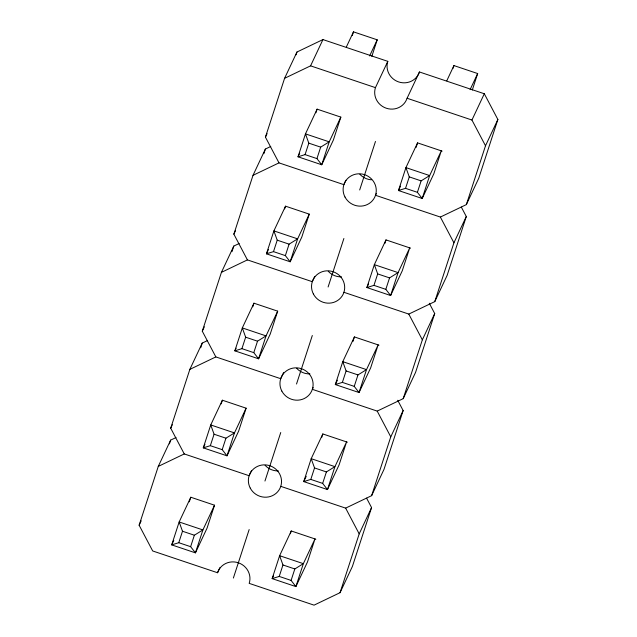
<?xml version="1.0" encoding="UTF-8"?>
<svg xmlns="http://www.w3.org/2000/svg" width="637" height="637" viewBox="0 0 637 637"><rect width="100%" height="100%" fill="white"/><g stroke="black" fill="none" stroke-linecap="round" stroke-linejoin="round"><path stroke-width="0.96" d="M366.586 498.15L371.562 507.585L352.412 566.412L340.047 592.689L314.057 605.15L249.194 583.373A16.697 16.06 25.2 0 0 238.342 562.782A16.697 16.06 25.2 0 0 217.551 572.743L152.689 550.965L139.129 525.222L158.279 466.403L170.644 440.119L176.019 437.539M251.607 470.464L249.131 475.72L184.268 453.942L170.708 428.199L189.85 369.38L202.224 343.096L207.598 340.516M283.592 372.565L280.71 378.697L215.847 356.919L202.287 331.184L221.429 272.357L233.795 246.073L239.178 243.493M314.758 276.418L312.281 281.681L247.419 259.896L233.859 234.161L253.008 175.334L265.374 149.05L270.757 146.47M345.923 180.279L343.861 184.658L278.998 162.873L265.438 137.138L284.588 78.311L296.953 52.027L322.943 39.574L387.806 61.351A16.697 16.06 25.2 0 0 398.658 81.942A16.697 16.06 25.2 0 0 419.449 71.973L484.311 93.758L497.871 119.493L478.721 178.32L466.356 204.604L440.366 217.058L375.504 195.28L376.324 193.529M169.426 443.854L170.644 440.119M200.703 347.762L202.224 343.096M231.972 251.679L233.795 246.073M263.853 153.716L265.374 149.05M296.038 54.83L296.953 52.027M189.3 501.821L190.797 497.234L214.526 505.205L207.065 528.121L195.432 552.852L171.703 544.882L179.156 521.966L190.797 497.234M221.182 403.882L222.377 400.211L246.105 408.182L238.644 431.098L227.011 455.829L203.275 447.867L210.736 424.943L222.377 400.211M252.762 306.859L253.948 303.188L277.684 311.159L270.223 334.075L258.582 358.806L234.854 350.844L242.315 327.92L253.948 303.188M284.635 208.92L285.527 206.173L309.256 214.136L301.803 237.06L290.161 261.783L266.433 253.821L273.894 230.897L285.527 206.173M315.912 112.813L317.107 109.15L340.835 117.112L333.374 140.036L321.741 164.768L298.012 156.798L305.465 133.881L317.107 109.15M173.782 540.471L171.703 544.882L178.766 542.7L182.493 531.242L179.156 521.966L202.892 529.936L214.526 505.205M204.939 444.331L203.275 447.867L210.345 445.677L214.072 434.219L210.736 424.943L234.464 432.913L246.105 408.182M236.104 348.192L234.854 350.844L241.925 348.654L245.651 337.196L242.315 327.92L266.043 335.89L277.684 311.159M268.511 249.401L266.433 253.821L273.496 251.631L277.23 240.173L273.894 230.897L297.622 238.867L309.256 214.136M299.669 153.262L298.012 156.798L305.075 154.608L308.81 143.15L305.465 133.881L329.202 141.844L340.835 117.112M352.285 35.521L353.479 31.85L377.208 39.82L371.841 56.319M190.63 546.681L194.365 535.223L202.892 529.936L195.432 552.852L190.63 546.681L178.766 542.7M222.209 449.658L225.936 438.2L234.464 432.913L227.011 455.829L222.209 449.658L210.345 445.677M253.789 352.643L257.515 341.177L266.043 335.89L258.582 358.806L253.789 352.643L241.925 348.654M285.368 255.62L289.094 244.154L297.622 238.867L290.161 261.783L285.368 255.62L273.496 251.631M316.939 158.597L320.674 147.139L329.202 141.844L321.741 164.768L316.939 158.597L305.075 154.608M233.373 578.054L249.163 529.546M264.952 481.039L280.742 432.523M296.524 384.015L312.313 335.5M328.103 286.992L343.892 238.477M359.682 189.969L375.472 141.454M290.361 533.718L291.252 530.971L315.817 539.213M321.637 437.611L322.832 433.948L347.396 442.197M352.922 341.512L354.411 336.925L378.967 345.174M384.796 243.573L385.99 239.902L410.547 248.151M416.072 147.465L417.561 142.879L442.126 151.128M273.408 575.967L272.158 578.619L295.887 586.589L307.528 561.858L314.989 538.934L303.347 563.665L279.619 555.703L272.158 578.619L279.229 576.429L282.955 564.971L279.619 555.703L291.252 530.971M306.23 476.293L303.738 481.596L327.466 489.566L339.107 464.835L346.56 441.919L334.927 466.642L311.198 458.68L303.738 481.596L310.8 479.414L314.535 467.948L311.198 458.68L322.832 433.948M337.395 380.162L335.317 384.573L359.045 392.543L370.678 367.812L378.139 344.896L366.506 369.627L342.77 361.657L335.317 384.573L342.38 382.391L346.106 370.933L342.77 361.657L354.411 336.925M368.552 284.022L366.888 287.55L390.624 295.52L402.258 270.789L409.718 247.873L398.077 272.604L374.349 264.634L366.888 287.55L373.959 285.368L377.685 273.91L374.349 264.634L385.99 239.902M400.546 186.115L398.467 190.527L422.196 198.497L433.837 173.766L441.298 150.85L429.657 175.581L405.928 167.611L398.467 190.527L405.538 188.345L409.265 176.887L405.928 167.611L417.561 142.879M453.042 68.334L453.934 65.579L477.67 73.55L472.296 90.056M291.093 580.418L294.82 568.96L303.347 563.665L295.887 586.589L291.093 580.418L279.229 576.429M322.664 483.395L326.399 471.937L334.927 466.642L327.466 489.566L322.664 483.395L310.8 479.414M354.244 386.372L357.978 374.914L366.506 369.627L359.045 392.543L354.244 386.372L342.38 382.391M385.823 289.349L389.549 277.891L398.077 272.604L390.624 295.52L385.823 289.349L373.959 285.368M417.402 192.326L421.129 180.868L429.657 175.581L422.196 198.497L417.402 192.326L405.538 188.345M340.047 592.689L359.196 533.87L371.562 507.585M280.774 486.349L345.636 508.127L371.626 495.666L390.768 436.847L403.141 410.562L397.711 400.267M313.173 387.575L312.345 389.326L377.208 411.104L403.205 398.651L422.347 339.824L434.713 313.539L429.29 303.244M343.924 292.303L408.787 314.081L434.776 301.627L453.926 242.801L466.292 216.516L461.323 207.081M466.356 204.604L485.505 145.777L497.871 119.493M403.141 410.562L383.992 469.389L371.626 495.666M434.713 313.539L415.571 372.366L403.205 398.651M466.292 216.516L447.15 275.343L434.776 301.627M265.438 137.138L267.086 133.635M284.588 78.311L310.577 65.85L322.943 39.574M233.859 234.161L235.515 230.658M202.287 331.184L204.35 326.797M346.321 47.066L353.479 31.85M170.708 428.199L172.356 424.696M139.129 525.222L141.191 520.843M369.627 55.929L377.208 39.82M419.449 71.973L407.083 98.257A16.697 16.06 25.2 0 1 386.285 108.226A16.697 16.06 25.2 0 1 375.44 87.635L387.806 61.351M446.776 80.795L453.934 65.579M217.551 572.743L220.028 567.487M470.09 89.658L477.67 73.55M485.505 145.777L471.945 120.035L484.311 93.758M253.008 175.334L278.998 162.873M221.429 272.357L247.419 259.896M189.85 369.38L215.847 356.919M158.279 466.403L184.268 453.942M310.577 65.85L375.44 87.635M407.083 98.257L471.945 120.035M308.81 143.15L320.674 147.139M409.265 176.887L421.129 180.868M277.23 240.173L289.094 244.154M377.685 273.91L389.549 277.891M245.651 337.196L257.515 341.177M346.106 370.933L357.978 374.914M214.072 434.219L225.936 438.2M314.535 467.948L326.399 471.937M182.493 531.242L194.365 535.223M282.955 564.971L294.82 568.96M440.366 217.058L453.926 242.801M408.787 314.081L422.347 339.824M377.208 411.104L390.768 436.847M345.636 508.127L359.196 533.87M371.339 179.817A16.697 16.06 25.2 0 1 359.833 174.259M341.496 276.872A16.697 16.06 25.2 0 1 328.254 271.282M309.916 373.895A16.697 16.06 25.2 0 1 296.675 368.305M278.345 470.918A16.697 16.06 25.2 0 1 265.103 465.328M344.983 197.016A16.697 16.06 25.2 0 0 373.68 199.055A16.697 16.06 25.2 0 0 360.391 173.837A16.697 16.06 25.2 0 0 344.983 197.016M313.404 294.039A16.697 16.06 25.2 0 0 342.101 296.078A16.697 16.06 25.2 0 0 328.811 270.86A16.697 16.06 25.2 0 0 313.404 294.039M281.825 391.062A16.697 16.06 25.2 0 0 310.522 393.101A16.697 16.06 25.2 0 0 297.24 367.875A16.697 16.06 25.2 0 0 281.825 391.062M250.245 488.085A16.697 16.06 25.2 0 0 278.942 490.124A16.697 16.06 25.2 0 0 265.661 464.899A16.697 16.06 25.2 0 0 250.245 488.085"/></g></svg>
